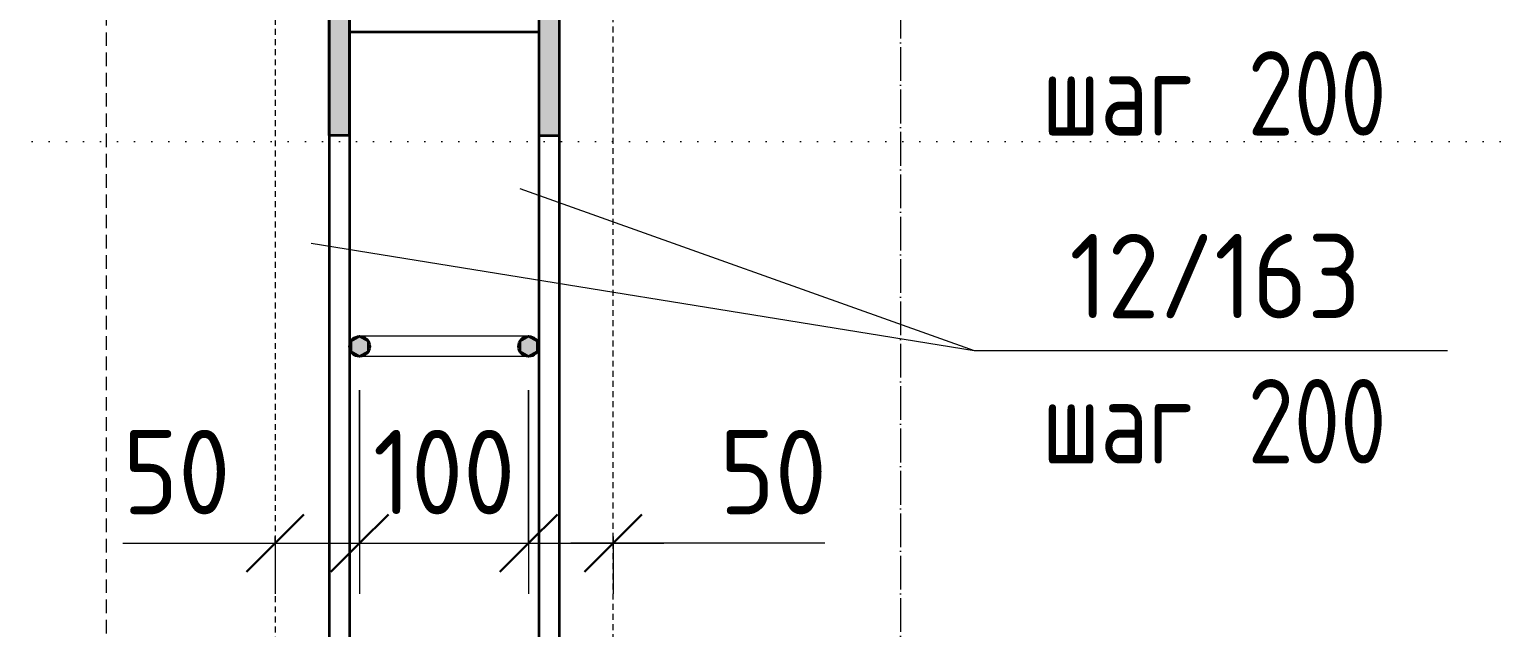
# Model space of a CAD drawing. Header units: millimetres. Extents: x 28954 to 49618, y -2651 to 78735.
# Drawn here: x 29615 to 30487, y 77208 to 77563 of the extents above; entities that cross this region are included whole.
import ezdxf

# ---------------------------------------------------------------- set-up
doc = ezdxf.new("R2010")
doc.units = ezdxf.units.MM
for name, pattern in [('01 Штриховая _4 мм_', [6, 3.5, -2.5]), ('01 Штриховая _8 мм_', [12, 8, -4]), ('02 Штрихпунктирная _20 мм_', [25, 20, -2.5, 0, -2.5]), ('04 Пунктир 10мм', [10, 0, -10])]:
    doc.linetypes.add(name, pattern=pattern)
for name, color, linetype, lineweight in [('AA_Dim', 7, 'Continuous', 9), ('AA_Dim-20', 7, 'Continuous', 9), ('AA_Razrez', 7, 'Continuous', 9), ('AA_Vinoska', 7, 'Continuous', 9), ('KR_Armatura', 7, 'Continuous', 20), ('KR_Armatura_Tonkie', 7, 'Continuous', 20), ('Оси', 7, 'Continuous', 9)]:
    doc.layers.add(name, color=color, linetype=linetype, lineweight=lineweight)
doc.layers.add('AF_Stena_Опалубка', color=7, linetype='Continuous', lineweight=20, true_color=0x0063c6)
doc.layers.add('KR_Fundament', color=7, linetype='Continuous', lineweight=20, true_color=0x804000)
doc.styles.add('ISOCPEUR_1', font='isocpeur.TTF', dxfattribs={"width": 0.9, "height": 50})
doc.styles.add('ISOCPEUR_2', font='isocpeur.TTF', dxfattribs={"width": 0.8, "height": 50})
doc.dimstyles.new('00_Точн_3_знака__прозр_', dxfattribs={"dimscale": 304.8, "dimtxt": 50.137748, "dimasz": 0.111549, "dimexe": 0.098425, "dimexo": 0.065617, "dimgap": 0.006562, "dimtad": 1, "dimdec": 3, "dimrnd": 0.001, "dimdsep": 46, "dimtxsty": 'ISOCPEUR_1', "dimblk1": 'OBLIQUE', "dimblk2": 'OBLIQUE', "dimsah": 1, "dimcen": 0.09, "dimdle": 0.098425, "dimazin": 0, "dimtfac": 1, "dimtdec": 4, "dimtix": 1, "dimtmove": 0, "dimatfit": 3, "dimfxl": 1, "dimtvp": 1, "dimtolj": 1, "dimtzin": 0, "dimlwd": 18, "dimlwe": 18, "dimarcsym": 2})
doc.dimstyles.new('00_Точн_3_знака__прозр__1', dxfattribs={"dimscale": 304.8, "dimtxt": 50.137748, "dimasz": 0.111549, "dimexe": 0.098425, "dimexo": 0.065617, "dimgap": 0.006562, "dimtad": 1, "dimdec": 3, "dimrnd": 0.001, "dimdsep": 46, "dimtxsty": 'ISOCPEUR_1', "dimblk1": 'OBLIQUE', "dimblk2": 'OBLIQUE', "dimsah": 1, "dimcen": 0.09, "dimdle": 0.098425, "dimazin": 0, "dimtfac": 1, "dimtdec": 4, "dimtix": 1, "dimtmove": 1, "dimatfit": 3, "dimfxl": 1, "dimtvp": 1, "dimtolj": 1, "dimtzin": 0, "dimlwd": 18, "dimlwe": 18, "dimarcsym": 2})

# ---------------------------------------------------------------- blocks, each defined once
blk = doc.blocks.new('DIMBLOCK18-План армирования стен')
at = {"layer": 'AA_Dim-20', "color": 30, "lineweight": 30, "true_color": 0xff8000, "transparency": 16777216}
for p, q in [((29497.26, 77775), (29480.26, 77792)), ((29497.26, 77775), (29514.26, 77758)), ((29497.26, 76775), (29480.26, 76792)), ((29497.26, 76775), (29514.26, 76758)), ((29497.26, 76585), (29480.26, 76602)), ((29497.26, 76585), (29514.26, 76568))]:
    blk.add_line(p, q, dxfattribs=at)
at = {"layer": 'AA_Dim-20', "color": 30, "lineweight": 18, "true_color": 0xff8000, "transparency": 16777216}
for p, q in [((29497.26, 77775), (29467.26, 77775)), ((29497.26, 77775), (29497.26, 76775)), ((29497.26, 77775), (29784.06, 77775)), ((29497.26, 76775), (29467.26, 76775)), ((29497.26, 76775), (29784.06, 76775)), ((29497.26, 76585), (29467.26, 76585)), ((29497.26, 76585), (29784.06, 76585))]:
    blk.add_line(p, q, dxfattribs=at)
at = {"layer": 'AA_Dim-20', "color": 0, "lineweight": 18, "transparency": 16777216, "insert": (29430.13, 77123.64), "char_height": 50, "width": 363.2622, "attachment_point": 1, "rotation": 90, "line_spacing_factor": 1.135194, "style": 'ISOCPEUR_1'}
blk.add_mtext('5х200=1000', dxfattribs=at)
blk = doc.blocks.new('_None')
blk = doc.blocks.new('DIMBLOCK25-План армирования стен')
at = {"layer": 'AA_Dim-20', "color": 30, "lineweight": 18, "true_color": 0xff8000, "transparency": 16777216}
for p, q in [((29810.06, 77349), (29810.06, 77228.41)), ((29810.06, 77258.41), (29810.06, 77349)), ((29669.99, 77258.41), (29752.43, 77258.41)), ((29730.06, 77258.41), (29810.06, 77258.41)), ((29752.43, 77258.41), (29785.06, 77258.41)), ((29760.06, 77262.45), (29760.06, 77228.41)), ((29760.06, 77258.41), (29760.06, 77262.45))]:
    blk.add_line(p, q, dxfattribs=at)
at = {"layer": 'AA_Dim-20', "color": 30, "lineweight": 30, "true_color": 0xff8000, "transparency": 16777216}
for p, q in [((29760.06, 77258.41), (29777.06, 77275.41)), ((29810.06, 77258.41), (29827.06, 77275.41)), ((29760.06, 77258.41), (29743.06, 77241.41)), ((29810.06, 77258.41), (29793.06, 77241.41))]:
    blk.add_line(p, q, dxfattribs=at)
at = {"layer": 'AA_Dim-20', "color": 0, "lineweight": 18, "transparency": 16777216, "insert": (29669.99, 77325.55), "char_height": 50, "width": 74.9228, "attachment_point": 1, "line_spacing_factor": 1.135194, "style": 'ISOCPEUR_1'}
blk.add_mtext('50', dxfattribs=at)
blk = doc.blocks.new('_Oblique')
at = {"color": 0, "linetype": 'ByBlock', "lineweight": -2}
blk.add_line((-0.5, -0.5), (0.5, 0.5), dxfattribs=at)
blk = doc.blocks.new('DIMBLOCK26-План армирования стен')
at = {"layer": 'AA_Dim-20', "color": 30, "lineweight": 18, "true_color": 0xff8000, "transparency": 16777216}
for p, q in [((29810.06, 77349), (29810.06, 77228.41)), ((29810.06, 77258.41), (29810.06, 77349)), ((29910.06, 77349), (29910.06, 77228.41)), ((29910.06, 77258.41), (29910.06, 77349)), ((29810.06, 77258.41), (29910.06, 77258.41))]:
    blk.add_line(p, q, dxfattribs=at)
at = {"layer": 'AA_Dim-20', "color": 30, "lineweight": 30, "true_color": 0xff8000, "transparency": 16777216}
for p, q in [((29810.06, 77258.41), (29827.06, 77275.41)), ((29910.06, 77258.41), (29927.06, 77275.41)), ((29810.06, 77258.41), (29793.06, 77241.41)), ((29910.06, 77258.41), (29893.06, 77241.41))]:
    blk.add_line(p, q, dxfattribs=at)
at = {"layer": 'AA_Dim-20', "color": 0, "lineweight": 18, "transparency": 16777216, "insert": (29817.96, 77325.55), "char_height": 50, "width": 101.0323, "attachment_point": 1, "line_spacing_factor": 1.135194, "style": 'ISOCPEUR_1'}
blk.add_mtext('100', dxfattribs=at)
blk = doc.blocks.new('DIMBLOCK27-План армирования стен')
at = {"layer": 'AA_Dim-20', "color": 30, "lineweight": 18, "true_color": 0xff8000, "transparency": 16777216}
for p, q in [((29910.06, 77349), (29910.06, 77228.41)), ((29910.06, 77258.41), (29910.06, 77349)), ((29910.06, 77258.41), (29990.06, 77258.41)), ((30002.96, 77258.41), (29935.06, 77258.41)), ((29960.06, 77262.45), (29960.06, 77228.41)), ((29960.06, 77258.41), (29960.06, 77262.45)), ((30085.4, 77258.41), (30002.96, 77258.41))]:
    blk.add_line(p, q, dxfattribs=at)
at = {"layer": 'AA_Dim-20', "color": 30, "lineweight": 30, "true_color": 0xff8000, "transparency": 16777216}
for p, q in [((29910.06, 77258.41), (29927.06, 77275.41)), ((29960.06, 77258.41), (29977.06, 77275.41)), ((29910.06, 77258.41), (29893.06, 77241.41)), ((29960.06, 77258.41), (29943.06, 77241.41))]:
    blk.add_line(p, q, dxfattribs=at)
at = {"layer": 'AA_Dim-20', "color": 0, "lineweight": 18, "transparency": 16777216, "insert": (30022.96, 77325.55), "char_height": 50, "width": 74.9228, "attachment_point": 1, "line_spacing_factor": 1.135194, "style": 'ISOCPEUR_1'}
blk.add_mtext('50', dxfattribs=at)
blk = doc.blocks.new('042_М_Арматуры - Диам длина поз _ Шаг-2260295-План армирования стен')
at = {"layer": 'AA_Vinoska'}
blk.add_line((-7, 0), (7, 0), dxfattribs=at)

msp = doc.modelspace()

# ---------------------------------------------------------------- hatches: boundary and pattern name
at = {"layer": 'KR_Armatura', "lineweight": 35}
h = msp.add_hatch(color=256, dxfattribs=at)
edge = h.paths.add_edge_path()
edge.add_arc((29810.0616, 77375), 6, 0, 360)
for points in [[(29810.0616, 77369), (29815.2578, 77372), (29815.2578, 77378), (29810.0616, 77381), (29804.8655, 77378), (29804.8655, 77372)], [(29910.0616, 77369), (29915.2578, 77372), (29915.2578, 77378), (29910.0616, 77381), (29904.8655, 77378), (29904.8655, 77372)]]:
    msp.add_hatch(color=256, dxfattribs=at).paths.add_polyline_path(points)
h = msp.add_hatch(color=256, dxfattribs=at)
edge = h.paths.add_edge_path()
edge.add_arc((29910.0616, 77375), 6, 0, 360)
at = {"layer": 'KR_Armatura_Tonkie'}
for points in [[(29792.0616, 77500), (29804.0616, 77500), (29804.0616, 77958), (29792.0616, 77958), (29792.0616, 77566.196)], [(29918.946, 77500), (29928.0616, 77500), (29928.0616, 77958), (29916.0616, 77958), (29916.0616, 77500)]]:
    msp.add_hatch(color=256, dxfattribs=at).paths.add_polyline_path(points)

# ---------------------------------------------------------------- linework, layer by layer
at = {"layer": 'AA_Razrez', "color": 7, "linetype": '04 Пунктир 10мм', "true_color": 0xffffff}
msp.add_line((29111.3287, 77496.3546), (34821.7955, 77496.3546), dxfattribs=at)
at = {"layer": 'AA_Vinoska'}
for p in [(29904.8768, 77468.5187), (29781.3663, 77436.0569)]:
    msp.add_line(p, (30173.7124, 77372.6325), dxfattribs=at)
at = {"layer": 'AF_Stena_Опалубка', "linetype": '01 Штриховая _4 мм_'}
for p, q in [((29760.0616, 78025), (29760.0616, 76335)), ((29960.0616, 76535), (29960.0616, 77825))]:
    msp.add_line(p, q, dxfattribs=at)
at = {"layer": 'KR_Armatura', "lineweight": 35}
for p, q in [((29810.0616, 77381), (29804.8655, 77378)), ((29804.8655, 77378), (29804.8655, 77372)), ((29815.2578, 77378), (29810.0616, 77381)), ((29815.2578, 77372), (29815.2578, 77378)), ((29910.0616, 77381), (29904.8655, 77378)), ((29904.8655, 77378), (29904.8655, 77372)), ((29915.2578, 77378), (29910.0616, 77381)), ((29915.2578, 77372), (29915.2578, 77378)), ((29804.8655, 77372), (29810.0616, 77369)), ((29810.0616, 77369), (29815.2578, 77372)), ((29904.8655, 77372), (29910.0616, 77369)), ((29910.0616, 77369), (29915.2578, 77372))]:
    msp.add_line(p, q, dxfattribs=at)
for centre in [(29810.0616, 77375), (29910.0616, 77375)]:
    msp.add_circle(centre, 6, dxfattribs=at)
at = {"layer": 'KR_Armatura_Tonkie', "lineweight": 35}
for p, q in [((29792.0616, 77500), (29792.0616, 77958)), ((29804.0616, 77500), (29804.0616, 77958)), ((29916.0616, 77958), (29916.0616, 77500)), ((29928.0616, 77958), (29928.0616, 77500)), ((29792.0616, 77876.2106), (29792.0616, 76483.7894)), ((29804.0616, 77864.1616), (29804.0616, 76495.8384)), ((29916.0616, 77857), (29916.0616, 76503)), ((29928.0616, 77857), (29928.0616, 76503)), ((29804.0616, 77561.3127), (29916.0616, 77561.3127)), ((29804.0616, 77500), (29792.0616, 77500)), ((29916.0616, 77500), (29928.0616, 77500))]:
    msp.add_line(p, q, dxfattribs=at)
at = {"layer": 'KR_Armatura_Tonkie'}
for p, q in [((29846.0616, 77381), (29810.0616, 77381)), ((29874.0616, 77381), (29846.0616, 77381)), ((29910.0616, 77381), (29874.0616, 77381)), ((29846.0616, 77369), (29810.0616, 77369)), ((29874.0616, 77369), (29846.0616, 77369)), ((29910.0616, 77369), (29874.0616, 77369))]:
    msp.add_line(p, q, dxfattribs=at)
for centre, start, end in [((29810.0616, 77375), 90, 270), ((29910.0616, 77375), 270, 90)]:
    msp.add_arc(centre, 6, start, end, dxfattribs=at)
at = {"layer": 'KR_Fundament', "linetype": '01 Штриховая _8 мм_'}
msp.add_line((29660.0616, 78125), (29660.0616, 76335), dxfattribs=at)
at = {"layer": 'Оси', "linetype": '02 Штрихпунктирная _20 мм_'}
msp.add_line((30130.0616, 78631.51), (30130.0616, 75961.9215), dxfattribs=at)

# ---------------------------------------------------------------- block references
at = {"layer": 'AA_Vinoska', "xscale": 19.99999999999999, "yscale": 19.99999999999999, "zscale": 19.99999999999999}
msp.add_blockref('042_М_Арматуры - Диам длина поз _ Шаг-2260295-План армирования стен', (30313.7124, 77372.6325), dxfattribs=at)

# ---------------------------------------------------------------- texts
at = {"layer": 'AA_Vinoska', "char_height": 50, "attachment_point": 1}
for s, insert, width, style in [(' 200', (30310.0535, 77549.893), 133.4008, 'ISOCPEUR_2'), ('шаг', (30213.7452, 77549.893), 116.7257, 'ISOCPEUR_2'), ('12/163', (30230.0252, 77441.6375), 210.683475, 'ISOCPEUR_1'), (' 200', (30310.0535, 77355.6564), 133.4008, 'ISOCPEUR_2'), ('шаг', (30213.7452, 77355.6564), 116.7257, 'ISOCPEUR_2')]:
    msp.add_mtext(s, dxfattribs=dict(at, insert=insert, width=width, style=style))

# ---------------------------------------------------------------- dimensions: what is measured, and where the dimension line sits
at = {"layer": 'AA_Dim', "color": 30, "lineweight": 18, "true_color": 0xff8000}
dim = msp.add_linear_dim(base=(29497.2617, 76775), p1=(29804.0616, 77775), p2=(29804.0616, 76775), angle=90, text='5х200=1000', dimstyle='00_Точн_3_знака__прозр_', override={"dimpost": '<>', "dimblk1": 'None', "dimblk2": 'None', "dimsah": 1, "dimfxl": 1000}, dxfattribs=at)
dim.commit()
dim.dimension.update_dxf_attribs({"geometry": 'DIMBLOCK18-План армирования стен', "text_midpoint": (29470.2617, 77275)})
for base, p1, p2, picture, middle in [((29810.0616, 77258.4118), (29760.0616, 77282.4534), (29810.0616, 77369), 'DIMBLOCK25-План армирования стен', (29707.4533, 77292.2144)), ((29960.0616, 77258.4118), (29910.0616, 77369), (29960.0616, 77282.4534), 'DIMBLOCK27-План армирования стен', (30060.4213, 77292.2144))]:
    dim = msp.add_linear_dim(base=base, p1=p1, p2=p2, dimstyle='00_Точн_3_знака__прозр__1', override={"dimpost": '<>', "dimfxl": 99.951559}, dxfattribs=at)
    dim.commit()
    dim.dimension.update_dxf_attribs({"geometry": picture, "text_midpoint": middle, "dimtype": 160})
dim = msp.add_linear_dim(base=(29910.0616, 77258.4118), p1=(29810.0616, 77369), p2=(29910.0616, 77369), dimstyle='00_Точн_3_знака__прозр_', override={"dimpost": '<>', "dimfxl": 100}, dxfattribs=at)
dim.commit()
dim.dimension.update_dxf_attribs({"geometry": 'DIMBLOCK26-План армирования стен', "text_midpoint": (29860.0616, 77285.4118)})

doc.saveas('drawing.dxf')
